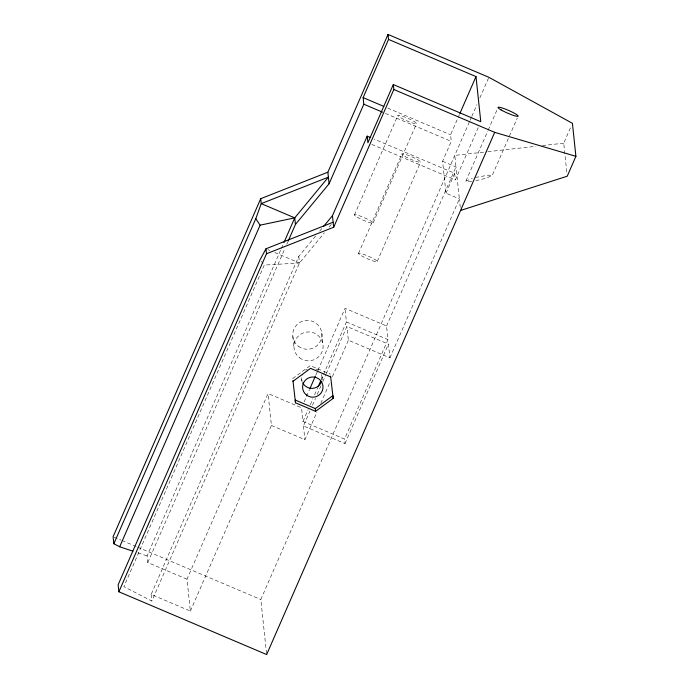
<?xml version="1.0" encoding="UTF-8"?>
<svg xmlns="http://www.w3.org/2000/svg" width="689" height="689" viewBox="0 0 689 689"><rect width="100%" height="100%" fill="white"/><g stroke="black" fill="none" stroke-linecap="round" stroke-linejoin="round"><path stroke-width="0.52" stroke-dasharray="3.44 2.58" d="M315.614 236.051L298.776 256.403L151.158 594.418L190.371 611.083L187.003 579.139L268.073 393.54L301.558 407.776L302.988 421.418L344.526 439.074L344.991 443.595L303.453 425.94L309.912 411.169M187.003 579.199L147.782 562.551L147.11 555.911L280.957 249.401M281.388 248.419L283.541 243.493M147.782 562.551L285.1 248.126M286.822 244.182L287.683 242.209M298.776 256.403L299.482 263.009L264.3 265.067L123.865 586.649L151.864 601.058L299.482 263.009L324.373 232.83M354.396 214.951L397.829 115.519M190.371 611.083L271.406 425.449L268.073 393.54M358.478 253.483L401.902 154.043M373.145 222.917L416.587 123.495M304.142 401.876L309.301 390.06M315.751 375.29L317.474 371.354M317.905 370.363L345 308.336L386.538 325.975L387.967 339.617L344.526 439.074M302.988 421.418L308.147 409.602M310.3 404.676L312.884 398.767M314.597 394.831L317.612 387.933M321.048 380.061L346.429 321.952L345 308.336M312.487 405.261L315.502 398.371M317.224 394.427L321.1 385.564M322.822 381.628L325.828 374.73M326.259 373.748L346.911 326.483L388.45 344.138L389.914 357.867L348.367 340.22L346.911 326.483M377.236 261.45L420.652 162.018M271.406 425.449L304.9 439.685L316.949 412.117M320.824 403.254L329.859 382.567M332.442 376.659L348.367 340.22M460.261 207.303L459.374 198.888L445.981 193.204L442.596 161.269L451.278 141.391L450.58 134.786L457.78 118.293M458.202 117.319L459.477 114.408M266.54 653.491L260.821 599.525L469.683 121.23M470.113 120.256L471.388 117.328M471.819 116.346L476.934 104.633M479.914 97.804L488.871 77.297M386.538 325.975L455.989 166.953L454.766 155.395L486.813 151.804M445.981 193.204L454.671 173.309L374.067 139.066M371.819 144.414L455.369 179.915L478.2 127.637M344.991 443.595L388.45 344.138M471.689 181.293L465.885 181.164L487.752 131.082M488.182 130.1L497.191 109.473M389.914 357.867L459.374 198.888L455.989 166.953L442.596 161.269M475.789 180.664L485.754 178.348L492.179 175.506L517.293 118M566.771 171.949L563.731 143.183L571.164 126.147M465.885 181.164L472.309 178.322M329.084 227.12L332.451 223.047M319.653 231.168L322.349 227.904M292.704 378.554L310.274 365.601L330.367 374.144M475.462 177.469L488.208 175.161L492.179 175.506M487.881 151.683L535.956 146.292M542.364 145.577L563.731 143.183M137.964 552.862L147.11 555.911M387.692 108.052L450.58 134.786M385.444 113.409L451.278 141.391M267.961 249.616L269.933 250.46M274.851 252.553L299.482 263.009M346.429 321.952L387.967 339.617M114.081 537.144L120.971 540.073M121.962 540.495L136.732 546.773M137.714 547.187L260.821 599.525M261.295 261.234L263.095 263.534M454.671 173.309L455.369 179.915M322.013 377.081L322.323 380.027M301.722 379.458L301.928 381.422M151.158 594.418L151.864 601.058M303.453 425.94L304.9 439.685M321.832 333.132L323.029 344.681M292.834 336.533L294.039 348.074M302.075 381.189A10.214 10.102 -6 0 1 302.488 374.291M305.77 370.182A10.214 10.102 -6 0 1 307.294 369.252M315.915 368.994A10.214 10.102 -6 0 1 318.206 370.337M321.367 374.532A10.214 10.102 -6 0 1 321.97 379.717M416.225 122.961L415.252 122.186A10.214 1.352 23.6 0 0 403.47 116.553A10.214 1.352 23.6 0 0 398.19 116.053L399.172 116.829A10.214 1.352 23.6 0 0 410.945 122.453A10.214 1.352 23.6 0 0 416.225 122.961M357.255 217.207A10.214 1.352 23.6 0 0 372.87 223.184A10.214 1.352 23.6 0 0 361.182 216.415A10.214 1.352 23.6 0 0 357.255 217.207M298.277 346.162A14.598 14.426 -5.9 0 0 321.772 336.895A14.598 14.426 -5.9 0 0 301.954 321.427A14.598 14.426 -5.9 0 0 298.277 346.162M299.474 357.712A14.598 14.426 -5.9 0 0 322.969 348.445A14.598 14.426 -5.9 0 0 303.151 332.976A14.598 14.426 -5.9 0 0 299.474 357.712M404.762 156.3A10.214 1.352 23.6 0 0 420.376 162.277A10.214 1.352 23.6 0 0 408.698 155.507A10.214 1.352 23.6 0 0 404.762 156.3M361.337 255.74A10.214 1.352 23.6 0 0 376.952 261.717A10.214 1.352 23.6 0 0 365.273 254.947A10.214 1.352 23.6 0 0 361.337 255.74"/><path stroke-width="1.03" d="M132.882 551.166L119.679 546.765L113.84 543.759L255.783 218.714L261.234 203.634L260.726 198.682L327.869 172.207L388.019 34.45L488.871 77.297L572.404 123.305L575.909 156.325L567.228 176.212L460.588 210.455M260.726 198.682L113.091 536.722L113.84 543.759M119.679 546.765L260.106 225.174L294.728 217.87L328.386 177.159L261.234 203.634L294.728 217.87L295.435 224.468L288.114 241.228M575.909 156.325L494.693 132.348L266.652 654.55L118.896 591.782L266.505 253.741L265.988 248.781L333.123 222.228L332.451 215.691L367.194 136.146L370.139 137.395M283.971 242.502L294.728 217.87M295.435 224.468L329.084 183.774L363.826 104.22L363.129 97.614L388.544 39.411L388.019 34.45M388.544 39.411L475.996 76.574L480.784 121.712L393.307 84.549L367.892 142.744L367.194 136.146M266.505 253.741L333.674 227.249L393.832 89.501L393.307 84.549M309.731 389.07L315.321 376.272M318.042 386.951L320.626 381.043M459.899 113.444L475.996 76.574M265.988 248.781L260.089 259.701L118.146 584.746L118.896 591.782M323.701 226.276L332.451 215.691M292.989 381.301L310.558 368.348L330.651 376.892M295.512 402.798L295.228 400.051L315.321 408.586L332.89 395.632L333.175 398.388L315.605 411.333L295.512 402.798L292.946 380.604M393.832 89.501L494.693 132.348M363.129 97.614L383.764 106.382M363.826 104.22L382.498 112.161M255.783 218.714L260.106 225.174M330.608 376.185L333.175 398.388M333.123 222.228L333.674 227.249M327.869 172.207L329.084 183.774M315.321 408.586L315.605 411.333M321.246 382.257A10.214 10.102 -6 0 1 302.729 382.817M306.459 395.03A10.214 10.102 -6 0 0 322.908 388.544A10.214 10.102 -6 0 0 309.034 377.718A10.214 10.102 -6 0 0 306.459 395.03M501.11 109.921A10.946 1.447 23.6 0 0 517.844 116.329A10.946 1.447 23.6 0 0 505.33 109.077A10.946 1.447 23.6 0 0 501.11 109.921"/></g></svg>
